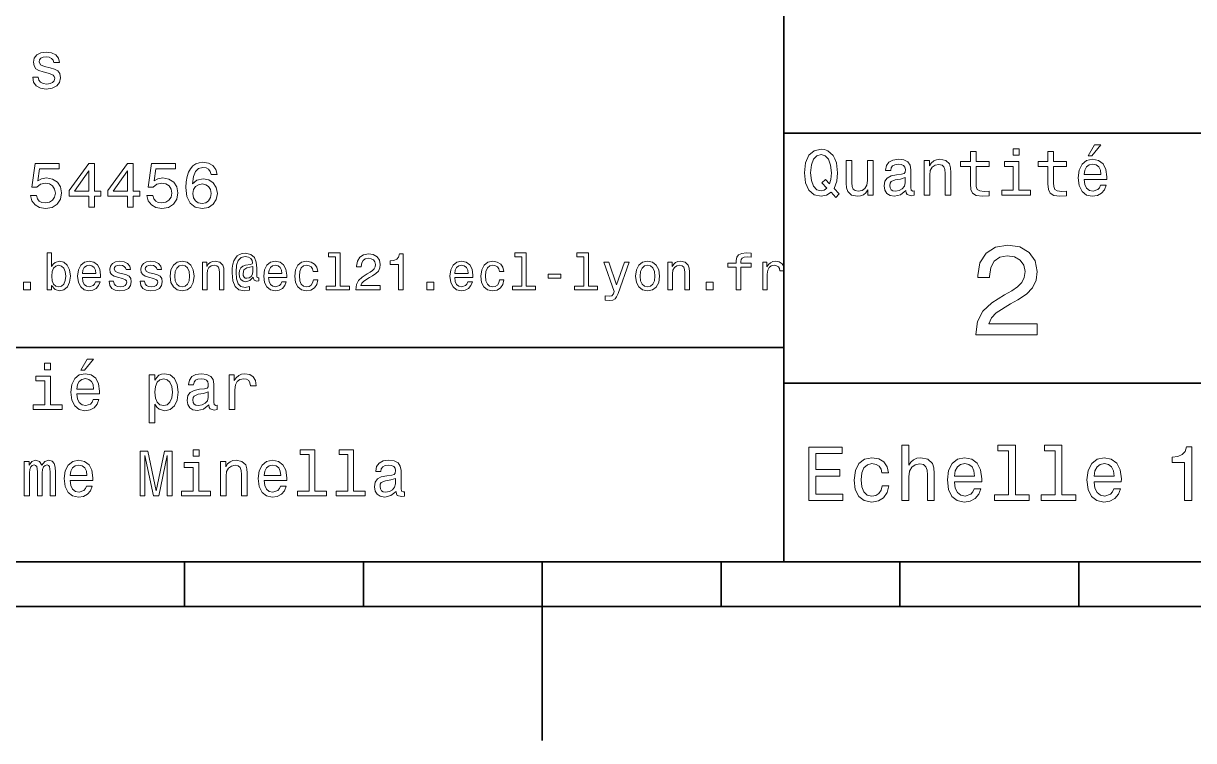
# Model space of a CAD drawing. Extents: x 0 to 297, y 0 to 210.
# Drawn here: x 119.5 to 184.9, y 0 to 40.1 of the extents above; entities that cross this region are included whole.
import ezdxf

# ---------------------------------------------------------------- set-up
doc = ezdxf.new("R2010")
doc.units = 0

msp = doc.modelspace()

# ---------------------------------------------------------------- linework, layer by layer
at = {"color": 7, "lineweight": 35}
for p, q in [((162, 10), (162, 70)), ((162, 34), (287, 34)), ((97, 22), (162, 22)), ((162, 20), (287, 20)), ((10, 10), (287, 10)), ((97, 10), (287, 10)), ((98.5, 7.5), (198.5, 7.5))]:
    msp.add_line(p, q, dxfattribs=at)
at = {"color": 7, "lineweight": 35, "ltscale": 0.0625}
for p, q in [((128.5, 10), (128.5, 7.5)), ((138.5, 10), (138.5, 7.5)), ((158.5, 10), (158.5, 7.5)), ((168.5, 10), (168.5, 7.5)), ((178.5, 10), (178.5, 7.5))]:
    msp.add_line(p, q, dxfattribs=at)
at = {"color": 7, "lineweight": 35, "ltscale": 0.25}
msp.add_line((148.5, 10), (148.5, 0), dxfattribs=at)
at = {"color": 7, "lineweight": 13}
for points in [[(120.971901, 37.658501), (120.66571, 37.730545), (120.438766, 37.8134), (120.363113, 37.982708), (120.384727, 38.101585), (120.460373, 38.188038), (120.582855, 38.242073), (120.759369, 38.263687), (120.92868, 38.242073), (121.061966, 38.177231), (121.148415, 38.079971), (121.184441, 37.950287), (121.49424, 37.950287), (121.49424, 37.957493), (121.440201, 38.191643), (121.292511, 38.375359), (121.061966, 38.490635), (120.759369, 38.533859), (120.453171, 38.490635), (120.229828, 38.371758), (120.08934, 38.195244), (120.046112, 37.971901), (120.078529, 37.755764), (120.179398, 37.604465), (120.3451, 37.496399), (120.586456, 37.42075), (120.939484, 37.334293), (121.155624, 37.244236), (121.213257, 37.172188), (121.234871, 37.064121), (121.202454, 36.930836), (121.115997, 36.829971), (120.97551, 36.765129), (120.788185, 36.743515), (120.590057, 36.765129), (120.445969, 36.840778), (120.348709, 36.963257), (120.309082, 37.132565), (120.002884, 37.132565), (120.053314, 36.844379), (120.201012, 36.635445), (120.435158, 36.509365), (120.759369, 36.462536), (121.097984, 36.509365), (121.346542, 36.635445), (121.497841, 36.837173), (121.551872, 37.100143), (121.512253, 37.327087), (121.400574, 37.481987), (121.216858, 37.582851)], [(164.642654, 30.685879), (164.916428, 30.401297), (165.107346, 30.592218), (164.811966, 30.894812), (164.963257, 31.305475), (165.010086, 31.780979), (164.941635, 32.339336), (164.862396, 32.56628), (164.757919, 32.753601), (164.46254, 33.009365), (164.282425, 33.074207), (164.08429, 33.099422), (163.702454, 33.009365), (163.41066, 32.757202), (163.223343, 32.342937), (163.158508, 31.780979), (163.223343, 31.219019), (163.407059, 30.804754), (163.698853, 30.54899), (164.08429, 30.462536), (164.39769, 30.520172)], [(164.41571, 30.916426), (164.260803, 30.801151), (164.08429, 30.765129), (163.850143, 30.829971), (163.666428, 31.024494), (163.543945, 31.341497), (163.504318, 31.780979), (163.543945, 32.216858), (163.662827, 32.537464), (163.846542, 32.731987), (164.08429, 32.80043), (164.318451, 32.731987), (164.502167, 32.533859), (164.621033, 32.213257), (164.664261, 31.780979), (164.631851, 31.40634), (164.5634, 31.150576), (164.329254, 31.395533), (164.13472, 31.211815)], [(172.438034, 32.130402), (172.438034, 31.161383), (172.459656, 30.847982), (172.560516, 30.631844), (172.762253, 30.505762), (173.104462, 30.462536), (173.479111, 30.480547), (173.479111, 30.754322), (173.205338, 30.732708), (172.956772, 30.761526), (172.823486, 30.851583), (172.765854, 31.002882), (172.755035, 31.215418), (172.755035, 32.130402), (173.479111, 32.130402), (173.479111, 32.400574), (172.755035, 32.400574), (172.755035, 32.966137), (172.438034, 32.966137), (172.438034, 32.400574), (171.890488, 32.400574), (171.890488, 32.130402)], [(175.161377, 33.117435), (174.82637, 33.117435), (174.82637, 32.757202), (175.161377, 32.757202)], [(176.775223, 32.130402), (176.775223, 31.161383), (176.796829, 30.847982), (176.89769, 30.631844), (177.099426, 30.505762), (177.44165, 30.462536), (177.816284, 30.480547), (177.816284, 30.754322), (177.542511, 30.732708), (177.293945, 30.761526), (177.16066, 30.851583), (177.103027, 31.002882), (177.092224, 31.215418), (177.092224, 32.130402), (177.816284, 32.130402), (177.816284, 32.400574), (177.092224, 32.400574), (177.092224, 32.966137), (176.775223, 32.966137), (176.775223, 32.400574), (176.227661, 32.400574), (176.227661, 32.130402)], [(179.015854, 32.728386), (179.228394, 32.728386), (179.729111, 33.340778), (179.376083, 33.340778)], [(119.876801, 30.502161), (119.956055, 30.206772), (120.132568, 29.976225), (120.391937, 29.832132), (120.723343, 29.778097), (121.087173, 29.842939), (121.371758, 30.019451), (121.551872, 30.300432), (121.620316, 30.660662), (121.559082, 30.995676), (121.386169, 31.258644), (121.115997, 31.427954), (120.766571, 31.489193), (120.496399, 31.445965), (120.287468, 31.327089), (120.388329, 32.000721), (121.483429, 32.000721), (121.483429, 32.296108), (120.146973, 32.296108), (119.948853, 30.970461), (120.23703, 30.970461), (120.445969, 31.139769), (120.71254, 31.201008), (120.943085, 31.161383), (121.119598, 31.046108), (121.23127, 30.869596), (121.270897, 30.642651), (121.23127, 30.415705), (121.115997, 30.239193), (120.939484, 30.127522), (120.71254, 30.087896), (120.521614, 30.113111), (120.373917, 30.195965), (120.265854, 30.325647), (120.211815, 30.502161)], [(123.136887, 29.850143), (123.461098, 29.850143), (123.461098, 30.46974), (123.817726, 30.46974), (123.817726, 30.757925), (123.461098, 30.757925), (123.461098, 32.296108), (123.133286, 32.296108), (122.038185, 30.786743), (122.038185, 30.46974), (123.136887, 30.46974)], [(125.305481, 29.850143), (125.629684, 29.850143), (125.629684, 30.46974), (125.986313, 30.46974), (125.986313, 30.757925), (125.629684, 30.757925), (125.629684, 32.296108), (125.30188, 32.296108), (124.206772, 30.786743), (124.206772, 30.46974), (125.305481, 30.46974)], [(126.382568, 30.502161), (126.461823, 30.206772), (126.638336, 29.976225), (126.897697, 29.832132), (127.229111, 29.778097), (127.592941, 29.842939), (127.877525, 30.019451), (128.057648, 30.300432), (128.126083, 30.660662), (128.06485, 30.995676), (127.891937, 31.258644), (127.621765, 31.427954), (127.272339, 31.489193), (127.002167, 31.445965), (126.793228, 31.327089), (126.894096, 32.000721), (127.989197, 32.000721), (127.989197, 32.296108), (126.65274, 32.296108), (126.454613, 30.970461), (126.742798, 30.970461), (126.951736, 31.139769), (127.218307, 31.201008), (127.448853, 31.161383), (127.625366, 31.046108), (127.737038, 30.869596), (127.776657, 30.642651), (127.737038, 30.415705), (127.621765, 30.239193), (127.445251, 30.127522), (127.218307, 30.087896), (127.027382, 30.113111), (126.879684, 30.195965), (126.771622, 30.325647), (126.717583, 30.502161)], [(130.309082, 31.676512), (130.240631, 31.9683), (130.082138, 32.184437), (129.837189, 32.321323), (129.520172, 32.368156), (129.307648, 32.342937), (129.123932, 32.274494), (128.961823, 32.162823), (128.824936, 32.004322), (128.716858, 31.806194), (128.637619, 31.56484), (128.587189, 31.280258), (128.572769, 30.959654), (128.630402, 30.448126), (128.806915, 30.077089), (129.091507, 29.853746), (129.48056, 29.778097), (129.829971, 29.842939), (130.096542, 30.012247), (130.269455, 30.278818), (130.330688, 30.617435), (130.269455, 30.959654), (130.10376, 31.222622), (129.847992, 31.388329), (129.530991, 31.445965), (129.188766, 31.373919), (128.932999, 31.168587), (128.98703, 31.56484), (129.10231, 31.849422), (129.278824, 32.01873), (129.523773, 32.076366), (129.703888, 32.04755), (129.84079, 31.971901), (129.930847, 31.845821), (129.977676, 31.676512)], [(166.998566, 32.465416), (166.681549, 32.465416), (166.681549, 31.348703), (166.645538, 31.089336), (166.541061, 30.902016), (166.378967, 30.786743), (166.166428, 30.750719), (165.997116, 30.779539), (165.889053, 30.865993), (165.827805, 31.013687), (165.8134, 31.222622), (165.8134, 32.465416), (165.496399, 32.465416), (165.496399, 31.193804), (165.507202, 30.93804), (165.575653, 30.725504), (165.784576, 30.530979), (166.119598, 30.462536), (166.299713, 30.487751), (166.454605, 30.552593), (166.587891, 30.664265), (166.695969, 30.826368), (166.695969, 30.530979), (166.998566, 30.530979)], [(168.824921, 30.78314), (168.824921, 30.772333), (168.842941, 30.649855), (168.896973, 30.5634), (169.123917, 30.494957), (169.30043, 30.523775), (169.30043, 30.768732), (169.224777, 30.757925), (169.123917, 30.804754), (169.105911, 30.948847), (169.105911, 31.950287), (169.062683, 32.206051), (168.9366, 32.386166), (168.716858, 32.494236), (168.407059, 32.533859), (168.104462, 32.490635), (167.881119, 32.368156), (167.740631, 32.177231), (167.693802, 31.925072), (167.693802, 31.903458), (167.978394, 31.903458), (168.003601, 32.054756), (168.082855, 32.162823), (168.21254, 32.227665), (168.396255, 32.25288), (168.572769, 32.234871), (168.698853, 32.180836), (168.77449, 32.087173), (168.799713, 31.957493), (168.785309, 31.806194), (168.727661, 31.730547), (168.583572, 31.694523), (168.3134, 31.665705), (168.003601, 31.600864), (167.783859, 31.48559), (167.654175, 31.305475), (167.614548, 31.038904), (167.650574, 30.801151), (167.762253, 30.62464), (167.942368, 30.512968), (168.190918, 30.473343), (168.52594, 30.54899)], [(169.844376, 30.530979), (170.161377, 30.530979), (170.161377, 31.647694), (170.193802, 31.903458), (170.298279, 32.090778), (170.460373, 32.206051), (170.676514, 32.249279), (170.849426, 32.213257), (170.957489, 32.115993), (171.011536, 31.95389), (171.029541, 31.737751), (171.029541, 30.530979), (171.346542, 30.530979), (171.346542, 31.802593), (171.332138, 32.058357), (171.267288, 32.270893), (171.054749, 32.465416), (170.723343, 32.533859), (170.539627, 32.508644), (170.38472, 32.440201), (170.251434, 32.324928), (170.146973, 32.170029), (170.146973, 32.465416), (169.844376, 32.465416)], [(175.150574, 30.79755), (175.150574, 32.400574), (174.336456, 32.400574), (174.336456, 32.130402), (174.833572, 32.130402), (174.833572, 30.79755), (174.185165, 30.79755), (174.185165, 30.530979), (175.806198, 30.530979), (175.806198, 30.79755)], [(178.796112, 31.40634), (180.064117, 31.40634), (180.067719, 31.554033), (180.010086, 31.9683), (179.851593, 32.278099), (179.599426, 32.465416), (179.264404, 32.533859), (178.9366, 32.461815), (178.684433, 32.260086), (178.522339, 31.932276), (178.464691, 31.5), (178.518738, 31.056915), (178.680832, 30.732708), (178.929398, 30.530979), (179.253601, 30.462536), (179.534576, 30.509365), (179.765137, 30.631844), (179.934433, 30.826368), (180.031708, 31.085733), (179.718292, 31.085733), (179.653458, 30.941643), (179.559799, 30.833572), (179.293228, 30.747118), (179.087891, 30.786743), (178.932999, 30.912823), (178.832138, 31.118155), (178.796112, 31.395533)], [(178.796112, 31.672911), (178.835739, 31.921469), (178.932999, 32.105186), (179.080688, 32.216858), (179.275208, 32.256485), (179.466141, 32.216858), (179.613831, 32.105186), (179.703888, 31.921469), (179.736313, 31.672911)], [(122.340782, 30.757925), (123.136887, 31.878241), (123.136887, 30.757925)], [(124.509369, 30.757925), (125.305481, 31.878241), (125.305481, 30.757925)], [(168.78891, 31.208212), (168.745682, 31.020893), (168.630402, 30.876801), (168.457489, 30.78314), (168.244965, 30.750719), (168.108063, 30.768732), (168.010803, 30.826368), (167.94957, 30.927233), (167.931549, 31.067722), (167.945969, 31.193804), (168.003601, 31.283861), (168.234146, 31.384726), (168.52594, 31.427954), (168.78891, 31.514408)], [(129.981277, 30.613832), (129.94165, 30.386887), (129.84079, 30.213976), (129.67868, 30.098703), (129.476944, 30.062679), (129.26442, 30.098703), (129.10231, 30.210375), (128.997849, 30.383286), (128.965424, 30.610229), (129.00145, 30.833572), (129.10231, 31.002882), (129.268021, 31.11095), (129.491364, 31.150576), (129.685883, 31.11095), (129.84079, 31.006483), (129.94165, 30.837175)], [(172.742065, 22.700289), (176.178665, 22.700289), (176.178665, 23.319885), (173.462524, 23.319885), (173.613831, 23.658503), (173.873199, 23.939482), (174.672897, 24.45101), (175.097977, 24.667147), (175.573486, 24.976946), (175.912094, 25.337177), (176.106628, 25.762249), (176.178665, 26.244957), (176.056183, 26.850143), (175.717575, 27.325649), (175.198837, 27.628242), (174.528809, 27.736313), (173.837173, 27.613834), (173.311234, 27.275217), (172.97261, 26.734871), (172.857346, 26.021614), (172.857346, 25.92075), (173.512955, 25.92075), (173.512955, 25.978386), (173.577805, 26.4683), (173.772324, 26.828531), (174.082123, 27.059078), (174.492783, 27.138329), (174.91066, 27.066282), (175.220459, 26.886168), (175.42218, 26.605188), (175.494232, 26.252163), (175.443802, 25.92075), (175.306915, 25.639771), (175.076355, 25.394814), (174.759354, 25.178675), (174.33429, 24.948128), (173.628235, 24.501442), (173.131119, 24.025938), (172.835724, 23.449568), (172.742065, 22.721903)], [(121.0634, 25.463978), (121.250717, 25.242075), (121.507202, 25.170031), (121.749283, 25.224785), (121.942368, 25.38905), (122.0634, 25.651299), (122.109512, 26), (122.0634, 26.348703), (121.939484, 26.60807), (121.749283, 26.769453), (121.507202, 26.827091), (121.253601, 26.752163), (121.149857, 26.659943), (121.0634, 26.536024), (121.0634, 27.293949), (120.809799, 27.293949), (120.809799, 25.224785), (121.0634, 25.224785)], [(132.648422, 25.734871), (132.648422, 25.902018), (132.60231, 25.893373), (132.547546, 25.913546), (132.530258, 25.974064), (132.530258, 26.446688), (132.507202, 26.780981), (132.414993, 27.02882), (132.198853, 27.213257), (131.896255, 27.279539), (131.720459, 27.262249), (131.570618, 27.210375), (131.440918, 27.12392), (131.337189, 27.002882), (131.256485, 26.850145), (131.198853, 26.662825), (131.164276, 26.438042), (131.15274, 26.184439), (131.193085, 25.737753), (131.322769, 25.42075), (131.53891, 25.230549), (131.84726, 25.170031), (132.129684, 25.216139), (132.129684, 25.406342), (131.881851, 25.360231), (131.642654, 25.409224), (131.484161, 25.567724), (131.397705, 25.835735), (131.371765, 26.224785), (131.400574, 26.605188), (131.498566, 26.876081), (131.657059, 27.040346), (131.887604, 27.095102), (132.0634, 27.063402), (132.193085, 26.988474), (132.273773, 26.876081), (132.302597, 26.746399), (132.270905, 26.682999), (132.184448, 26.654179), (131.902023, 26.610952), (131.746399, 26.547552), (131.634003, 26.449568), (131.567719, 26.314121), (131.547546, 26.135448), (131.573486, 25.942364), (131.645538, 25.798271), (131.763687, 25.708935), (131.919312, 25.680117), (132.146973, 25.740635), (132.340057, 25.930836), (132.340057, 25.913546), (132.386169, 25.760807), (132.544678, 25.714699)], [(136.942368, 27.080692), (136.942368, 25.438042), (136.420746, 25.438042), (136.420746, 25.224785), (137.714706, 25.224785), (137.714706, 25.438042), (137.195969, 25.438042), (137.195969, 27.293949), (136.544678, 27.293949), (136.544678, 27.080692)], [(138.066284, 25.224785), (139.440933, 25.224785), (139.440933, 25.472624), (138.354477, 25.472624), (138.414993, 25.60807), (138.518738, 25.720463), (138.838623, 25.925074), (139.008652, 26.011528), (139.198853, 26.135448), (139.334305, 26.279539), (139.412109, 26.449568), (139.440933, 26.642653), (139.391937, 26.884727), (139.256485, 27.074928), (139.048996, 27.195967), (138.780991, 27.239193), (138.504333, 27.190203), (138.293945, 27.054756), (138.158508, 26.838617), (138.112396, 26.553314), (138.112396, 26.51297), (138.374649, 26.51297), (138.374649, 26.536024), (138.400574, 26.731989), (138.478394, 26.876081), (138.60231, 26.9683), (138.766571, 27), (138.933716, 26.971182), (139.057648, 26.899136), (139.138336, 26.786745), (139.167145, 26.645535), (139.146973, 26.51297), (139.092224, 26.400578), (139, 26.302595), (138.873199, 26.216139), (138.703171, 26.12392), (138.420746, 25.945246), (138.221909, 25.755045), (138.10376, 25.524496), (138.066284, 25.233431)], [(140.452454, 25.224785), (140.714706, 25.224785), (140.714706, 27.239193), (140.518738, 27.239193), (140.466858, 27.063402), (140.363113, 26.945246), (140.20462, 26.876081), (139.985596, 26.853027), (139.985596, 26.648417), (140.452454, 26.648417)], [(147.351593, 27.080692), (147.351593, 25.438042), (146.829987, 25.438042), (146.829987, 25.224785), (148.123932, 25.224785), (148.123932, 25.438042), (147.605194, 25.438042), (147.605194, 27.293949), (146.953903, 27.293949), (146.953903, 27.080692)], [(150.821335, 27.080692), (150.821335, 25.438042), (150.299713, 25.438042), (150.299713, 25.224785), (151.593674, 25.224785), (151.593674, 25.438042), (151.074936, 25.438042), (151.074936, 27.293949), (150.423645, 27.293949), (150.423645, 27.080692)], [(159.342957, 26.504324), (159.342957, 25.224785), (159.596558, 25.224785), (159.596558, 26.504324), (160.172928, 26.504324), (160.172928, 26.720463), (159.596558, 26.720463), (159.596558, 26.815563), (159.61673, 26.930836), (159.683014, 27.008646), (159.79541, 27.054756), (159.956787, 27.072046), (160.172928, 27.06052), (160.172928, 27.279539), (159.899139, 27.293949), (159.651306, 27.268013), (159.478394, 27.190203), (159.374649, 27.054756), (159.342957, 26.861671), (159.342957, 26.720463), (158.878967, 26.720463), (158.878967, 26.504324)], [(121.850143, 26), (121.821327, 25.740635), (121.743515, 25.550434), (121.619598, 25.43516), (121.463974, 25.397696), (121.293945, 25.43516), (121.170029, 25.550434), (121.092216, 25.737753), (121.066284, 26), (121.092216, 26.259367), (121.170029, 26.446688), (121.293945, 26.559078), (121.463974, 26.599424), (121.619598, 26.559078), (121.743515, 26.443806), (121.821327, 26.256485)], [(122.780983, 25.925074), (123.795387, 25.925074), (123.798271, 26.043228), (123.752167, 26.374641), (123.625359, 26.622478), (123.42363, 26.772335), (123.155624, 26.827091), (122.893372, 26.769453), (122.691643, 26.60807), (122.561958, 26.345821), (122.515854, 26), (122.559082, 25.645535), (122.688759, 25.386168), (122.887611, 25.224785), (123.146973, 25.170031), (123.371758, 25.207495), (123.556198, 25.305477), (123.691643, 25.461096), (123.769455, 25.668589), (123.51873, 25.668589), (123.466858, 25.553314), (123.39193, 25.46686), (123.178673, 25.397696), (123.014412, 25.429396), (122.890488, 25.53026), (122.809799, 25.694525), (122.780983, 25.916428)], [(122.780983, 26.138329), (122.812683, 26.337177), (122.890488, 26.48415), (123.008644, 26.573488), (123.164268, 26.605188), (123.317001, 26.573488), (123.435158, 26.48415), (123.507202, 26.337177), (123.533142, 26.138329)], [(125.051872, 26.126802), (124.806915, 26.184439), (124.625366, 26.250721), (124.564842, 26.386168), (124.582138, 26.48127), (124.642654, 26.550434), (124.740631, 26.59366), (124.881844, 26.610952), (125.017288, 26.59366), (125.123917, 26.541788), (125.193085, 26.463978), (125.221901, 26.360231), (125.469742, 26.360231), (125.469742, 26.365995), (125.426514, 26.553314), (125.308357, 26.700289), (125.123917, 26.792507), (124.881844, 26.827091), (124.636887, 26.792507), (124.458214, 26.697407), (124.345825, 26.556196), (124.311241, 26.377523), (124.337173, 26.204613), (124.41787, 26.083574), (124.55043, 25.99712), (124.743515, 25.9366), (125.02594, 25.867435), (125.198853, 25.795389), (125.244957, 25.737753), (125.262253, 25.651299), (125.236313, 25.54467), (125.167145, 25.463978), (125.054756, 25.412106), (124.9049, 25.394814), (124.746399, 25.412106), (124.631126, 25.472624), (124.553314, 25.570606), (124.521614, 25.706053), (124.276657, 25.706053), (124.317001, 25.475506), (124.435158, 25.308359), (124.622482, 25.207495), (124.881844, 25.170031), (125.15274, 25.207495), (125.351585, 25.308359), (125.472626, 25.469742), (125.515854, 25.680117), (125.484154, 25.861673), (125.394814, 25.985592), (125.247841, 26.066284)], [(126.786743, 26.126802), (126.541786, 26.184439), (126.360229, 26.250721), (126.299713, 26.386168), (126.317001, 26.48127), (126.377525, 26.550434), (126.47551, 26.59366), (126.616714, 26.610952), (126.752167, 26.59366), (126.858795, 26.541788), (126.927956, 26.463978), (126.956772, 26.360231), (127.204613, 26.360231), (127.204613, 26.365995), (127.161385, 26.553314), (127.043228, 26.700289), (126.858795, 26.792507), (126.616714, 26.827091), (126.371758, 26.792507), (126.193085, 26.697407), (126.080696, 26.556196), (126.046112, 26.377523), (126.072052, 26.204613), (126.15274, 26.083574), (126.285309, 25.99712), (126.478386, 25.9366), (126.760811, 25.867435), (126.933716, 25.795389), (126.979828, 25.737753), (126.997116, 25.651299), (126.971184, 25.54467), (126.902023, 25.463978), (126.789627, 25.412106), (126.639771, 25.394814), (126.48127, 25.412106), (126.365997, 25.472624), (126.288185, 25.570606), (126.256485, 25.706053), (126.011528, 25.706053), (126.051872, 25.475506), (126.170029, 25.308359), (126.357353, 25.207495), (126.616714, 25.170031), (126.887611, 25.207495), (127.086456, 25.308359), (127.207497, 25.469742), (127.250725, 25.680117), (127.219025, 25.861673), (127.129684, 25.985592), (126.982712, 26.066284)], [(127.688766, 25.99712), (127.734871, 25.645535), (127.867439, 25.386168), (128.07782, 25.224785), (128.360229, 25.170031), (128.639771, 25.224785), (128.850143, 25.383286), (128.982712, 25.642653), (129.031708, 25.99712), (128.982712, 26.348703), (128.850143, 26.610952), (128.639771, 26.769453), (128.360229, 26.827091), (128.07782, 26.769453), (127.867439, 26.60807), (127.734871, 26.348703)], [(127.948128, 26), (127.974068, 26.259367), (128.054764, 26.446688), (128.184448, 26.56196), (128.360229, 26.602306), (128.533142, 26.56196), (128.662827, 26.449568), (128.743515, 26.259367), (128.772339, 26), (128.743515, 25.737753), (128.662827, 25.547552), (128.533142, 25.432278), (128.360229, 25.394814), (128.184448, 25.432278), (128.054764, 25.547552), (127.974068, 25.737753)], [(129.498566, 25.224785), (129.752167, 25.224785), (129.752167, 26.118156), (129.778107, 26.322767), (129.861679, 26.472624), (129.991364, 26.564842), (130.164276, 26.599424), (130.302597, 26.570606), (130.389053, 26.492796), (130.432281, 26.363113), (130.446686, 26.190203), (130.446686, 25.224785), (130.700287, 25.224785), (130.700287, 26.242077), (130.688766, 26.446688), (130.636887, 26.616716), (130.466858, 26.772335), (130.201736, 26.827091), (130.054764, 26.806917), (129.930847, 26.752163), (129.824219, 26.659943), (129.740631, 26.536024), (129.740631, 26.772335), (129.498566, 26.772335)], [(132.314117, 26.279539), (132.285309, 26.100866), (132.213257, 25.974064), (132.103745, 25.896255), (131.97406, 25.873199), (131.884735, 25.887609), (131.821335, 25.939482), (131.780975, 26.025938), (131.769455, 26.146975), (131.818451, 26.345821), (131.985596, 26.449568), (132.314117, 26.53026)], [(133.190201, 25.925074), (134.20462, 25.925074), (134.207489, 26.043228), (134.161392, 26.374641), (134.034592, 26.622478), (133.832855, 26.772335), (133.56485, 26.827091), (133.302597, 26.769453), (133.100861, 26.60807), (132.971191, 26.345821), (132.925079, 26), (132.968307, 25.645535), (133.097992, 25.386168), (133.296829, 25.224785), (133.556198, 25.170031), (133.780975, 25.207495), (133.965424, 25.305477), (134.100861, 25.461096), (134.17868, 25.668589), (133.927963, 25.668589), (133.876083, 25.553314), (133.801147, 25.46686), (133.587906, 25.397696), (133.42363, 25.429396), (133.299713, 25.53026), (133.219025, 25.694525), (133.190201, 25.916428)], [(133.190201, 26.138329), (133.221909, 26.337177), (133.299713, 26.48415), (133.417877, 26.573488), (133.573486, 26.605188), (133.726227, 26.573488), (133.844391, 26.48415), (133.916428, 26.337177), (133.942368, 26.138329)], [(135.688766, 26.259367), (135.939484, 26.259367), (135.887604, 26.489914), (135.763702, 26.671471), (135.570618, 26.783863), (135.319885, 26.827091), (135.043228, 26.769453), (134.832855, 26.60807), (134.700287, 26.345821), (134.654175, 25.994238), (134.697418, 25.645535), (134.827087, 25.386168), (135.031708, 25.224785), (135.311249, 25.170031), (135.559082, 25.213257), (135.752167, 25.334295), (135.884735, 25.524496), (135.942368, 25.778099), (135.700287, 25.778099), (135.657074, 25.616716), (135.57637, 25.495678), (135.461105, 25.42075), (135.319885, 25.397696), (135.144104, 25.43516), (135.017303, 25.550434), (134.939484, 25.737753), (134.913544, 26.002882), (134.939484, 26.262249), (135.020172, 26.449568), (135.149857, 26.564842), (135.319885, 26.605188), (135.469742, 26.579252), (135.582138, 26.51297), (135.657074, 26.40346)], [(143.599426, 25.925074), (144.613846, 25.925074), (144.61673, 26.043228), (144.570618, 26.374641), (144.443817, 26.622478), (144.242081, 26.772335), (143.974075, 26.827091), (143.711823, 26.769453), (143.510101, 26.60807), (143.380417, 26.345821), (143.334305, 26), (143.377533, 25.645535), (143.507217, 25.386168), (143.706055, 25.224785), (143.965424, 25.170031), (144.190216, 25.207495), (144.374649, 25.305477), (144.510101, 25.461096), (144.587906, 25.668589), (144.337189, 25.668589), (144.285309, 25.553314), (144.210388, 25.46686), (143.997131, 25.397696), (143.832855, 25.429396), (143.708939, 25.53026), (143.62825, 25.694525), (143.599426, 25.916428)], [(143.599426, 26.138329), (143.631134, 26.337177), (143.708939, 26.48415), (143.827103, 26.573488), (143.982712, 26.605188), (144.135452, 26.573488), (144.253601, 26.48415), (144.325653, 26.337177), (144.351593, 26.138329)], [(146.097992, 26.259367), (146.348709, 26.259367), (146.296844, 26.489914), (146.172913, 26.671471), (145.979828, 26.783863), (145.729111, 26.827091), (145.452454, 26.769453), (145.242081, 26.60807), (145.109528, 26.345821), (145.063416, 25.994238), (145.106628, 25.645535), (145.236328, 25.386168), (145.440933, 25.224785), (145.720474, 25.170031), (145.968307, 25.213257), (146.161392, 25.334295), (146.293961, 25.524496), (146.351593, 25.778099), (146.109528, 25.778099), (146.066284, 25.616716), (145.985596, 25.495678), (145.870331, 25.42075), (145.729111, 25.397696), (145.553314, 25.43516), (145.426514, 25.550434), (145.348709, 25.737753), (145.322784, 26.002882), (145.348709, 26.262249), (145.429398, 26.449568), (145.559082, 26.564842), (145.729111, 26.605188), (145.878967, 26.579252), (145.991364, 26.51297), (146.066284, 26.40346)], [(153.092224, 26.772335), (152.648422, 25.49856), (152.213272, 26.772335), (151.936615, 26.772335), (152.524506, 25.13833), (152.472626, 24.994238), (152.391937, 24.896255), (152.2565, 24.864553), (152.023071, 24.893373), (152.023071, 24.648417), (152.268021, 24.62536), (152.443817, 24.648417), (152.567734, 24.720463), (152.657074, 24.844381), (152.734879, 25.025938), (153.363129, 26.772335)], [(153.711823, 25.99712), (153.757935, 25.645535), (153.890503, 25.386168), (154.100876, 25.224785), (154.383301, 25.170031), (154.662842, 25.224785), (154.873215, 25.383286), (155.005768, 25.642653), (155.054764, 25.99712), (155.005768, 26.348703), (154.873215, 26.610952), (154.662842, 26.769453), (154.383301, 26.827091), (154.100876, 26.769453), (153.890503, 26.60807), (153.757935, 26.348703)], [(153.971191, 26), (153.997131, 26.259367), (154.07782, 26.446688), (154.207504, 26.56196), (154.383301, 26.602306), (154.556213, 26.56196), (154.685883, 26.449568), (154.766586, 26.259367), (154.795395, 26), (154.766586, 25.737753), (154.685883, 25.547552), (154.556213, 25.432278), (154.383301, 25.394814), (154.207504, 25.432278), (154.07782, 25.547552), (153.997131, 25.737753)], [(155.521622, 25.224785), (155.775223, 25.224785), (155.775223, 26.118156), (155.801163, 26.322767), (155.884735, 26.472624), (156.01442, 26.564842), (156.187332, 26.599424), (156.325653, 26.570606), (156.412109, 26.492796), (156.455353, 26.363113), (156.469757, 26.190203), (156.469757, 25.224785), (156.723358, 25.224785), (156.723358, 26.242077), (156.711823, 26.446688), (156.659958, 26.616716), (156.489929, 26.772335), (156.224792, 26.827091), (156.07782, 26.806917), (155.953903, 26.752163), (155.847275, 26.659943), (155.763702, 26.536024), (155.763702, 26.772335), (155.521622, 26.772335)], [(160.821335, 25.224785), (161.074951, 25.224785), (161.074951, 26.10951), (161.100876, 26.322767), (161.17868, 26.475506), (161.305481, 26.567724), (161.475525, 26.599424), (161.602325, 26.579252), (161.697418, 26.521614), (161.755066, 26.423632), (161.775238, 26.291067), (162.031708, 26.291067), (161.997131, 26.524496), (161.902039, 26.691643), (161.74353, 26.792507), (161.52739, 26.827091), (161.380417, 26.804035), (161.253616, 26.746399), (161.14122, 26.648417), (161.05188, 26.515852), (161.05188, 26.772335), (160.821335, 26.772335)], [(119.48703, 25.224785), (119.884727, 25.224785), (119.884727, 25.654181), (119.48703, 25.654181)], [(142.040344, 25.224785), (142.438049, 25.224785), (142.438049, 25.654181), (142.040344, 25.654181)], [(148.829987, 25.884727), (149.52739, 25.884727), (149.52739, 26.112392), (148.829987, 26.112392)], [(157.65419, 25.224785), (158.05188, 25.224785), (158.05188, 25.654181), (157.65419, 25.654181)], [(121.004326, 21.117435), (120.669312, 21.117435), (120.669312, 20.757204), (121.004326, 20.757204)], [(122.690201, 20.728386), (122.90274, 20.728386), (123.403458, 21.340778), (123.05043, 21.340778)], [(120.993515, 18.79755), (120.993515, 20.400576), (120.179398, 20.400576), (120.179398, 20.130404), (120.676514, 20.130404), (120.676514, 18.79755), (120.028099, 18.79755), (120.028099, 18.530979), (121.649139, 18.530979), (121.649139, 18.79755)], [(122.470459, 19.40634), (123.73848, 19.40634), (123.742081, 19.554033), (123.684441, 19.9683), (123.52594, 20.278097), (123.273773, 20.465418), (122.938766, 20.533861), (122.610954, 20.461815), (122.358795, 20.260086), (122.196686, 19.932276), (122.139053, 19.5), (122.193085, 19.056915), (122.355194, 18.732708), (122.603745, 18.530979), (122.927956, 18.462536), (123.208939, 18.509365), (123.439484, 18.631844), (123.608795, 18.826368), (123.706055, 19.085733), (123.392654, 19.085733), (123.327812, 18.941643), (123.234154, 18.833572), (122.967583, 18.747118), (122.762253, 18.786743), (122.607353, 18.912823), (122.506485, 19.118155), (122.470459, 19.395533)], [(126.829254, 20.166426), (126.829254, 20.465418), (126.512253, 20.465418), (126.512253, 17.7817), (126.829254, 17.7817), (126.829254, 18.826368), (126.940926, 18.657061), (127.067009, 18.545389), (127.38401, 18.462536), (127.6866, 18.530979), (127.924355, 18.736311), (128.079254, 19.060518), (128.136887, 19.5), (128.079254, 19.935879), (127.924355, 20.260086), (127.6866, 20.461815), (127.38401, 20.533861), (127.211098, 20.512247), (127.0634, 20.443804), (126.937325, 20.328529)], [(129.847992, 18.78314), (129.847992, 18.772333), (129.865997, 18.649855), (129.920029, 18.5634), (130.146973, 18.494957), (130.323486, 18.523775), (130.323486, 18.768732), (130.247849, 18.757925), (130.146973, 18.804754), (130.128967, 18.948847), (130.128967, 19.950287), (130.085739, 20.206051), (129.959656, 20.386166), (129.739914, 20.494236), (129.430115, 20.533861), (129.127533, 20.490633), (128.904175, 20.368155), (128.763687, 20.177233), (128.716858, 19.925072), (128.716858, 19.903458), (129.00145, 19.903458), (129.026657, 20.054754), (129.105911, 20.162823), (129.235596, 20.227665), (129.419312, 20.252882), (129.595825, 20.234869), (129.721909, 20.180836), (129.797562, 20.087175), (129.822769, 19.957493), (129.808365, 19.806194), (129.750732, 19.730547), (129.606628, 19.694523), (129.336456, 19.665705), (129.026657, 19.600864), (128.806915, 19.48559), (128.677246, 19.305475), (128.637619, 19.038904), (128.67363, 18.801151), (128.785309, 18.62464), (128.965424, 18.512968), (129.213989, 18.473343), (129.548996, 18.54899)], [(130.986313, 18.530979), (131.303314, 18.530979), (131.303314, 19.636887), (131.335739, 19.903458), (131.432999, 20.094379), (131.591507, 20.209654), (131.804047, 20.249279), (131.96254, 20.224062), (132.081421, 20.152016), (132.153473, 20.029537), (132.17868, 19.863832), (132.499283, 19.863832), (132.456055, 20.155619), (132.337189, 20.364553), (132.139053, 20.490633), (131.868881, 20.533861), (131.685165, 20.505043), (131.526657, 20.432997), (131.386169, 20.310518), (131.274506, 20.144812), (131.274506, 20.465418), (130.986313, 20.465418)], [(122.470459, 19.672911), (122.510086, 19.921469), (122.607353, 20.105186), (122.755043, 20.216858), (122.94957, 20.256483), (123.140488, 20.216858), (123.288185, 20.105186), (123.378242, 19.921469), (123.410667, 19.672911)], [(127.329971, 18.747118), (127.117439, 18.793947), (126.96254, 18.93804), (126.86528, 19.17219), (126.832855, 19.5), (126.86528, 19.824207), (126.96254, 20.058357), (127.117439, 20.198847), (127.329971, 20.249279), (127.524498, 20.198847), (127.679398, 20.054754), (127.776657, 19.820604), (127.812683, 19.5), (127.776657, 19.175793), (127.679398, 18.93804), (127.524498, 18.793947)], [(129.811966, 19.208212), (129.768738, 19.020893), (129.653458, 18.876801), (129.48056, 18.78314), (129.268021, 18.750719), (129.131134, 18.768732), (129.033875, 18.826368), (128.972626, 18.927233), (128.95462, 19.067722), (128.969025, 19.193804), (129.026657, 19.283861), (129.257202, 19.384726), (129.548996, 19.427954), (129.811966, 19.514408)], [(163.393372, 13.428675), (165.295395, 13.428675), (165.295395, 13.791787), (163.791061, 13.791787), (163.791061, 14.807637), (165.131119, 14.807637), (165.131119, 15.166427), (163.791061, 15.166427), (163.791061, 16.065563), (165.260803, 16.065563), (165.260803, 16.428675), (163.393372, 16.428675)], [(168.610947, 13.428675), (168.991348, 13.428675), (168.991348, 14.768732), (169.030258, 15.075649), (169.155624, 15.300432), (169.350143, 15.438761), (169.609512, 15.490635), (169.817001, 15.447407), (169.946686, 15.330692), (170.011536, 15.136168), (170.033142, 14.876801), (170.033142, 13.428675), (170.413544, 13.428675), (170.413544, 14.954612), (170.396255, 15.261528), (170.318451, 15.516571), (170.0634, 15.75), (169.66571, 15.832133), (169.44957, 15.801874), (169.263687, 15.719741), (169.108063, 15.590058), (168.991348, 15.412825), (168.991348, 16.532421), (168.610947, 16.532421)], [(174.572052, 16.212536), (174.572052, 13.748559), (173.789627, 13.748559), (173.789627, 13.428675), (175.730545, 13.428675), (175.730545, 13.748559), (174.952454, 13.748559), (174.952454, 16.532421), (173.97551, 16.532421), (173.97551, 16.212536)], [(177.174347, 16.212536), (177.174347, 13.748559), (176.391937, 13.748559), (176.391937, 13.428675), (178.332855, 13.428675), (178.332855, 13.748559), (177.554749, 13.748559), (177.554749, 16.532421), (176.577805, 16.532421), (176.577805, 16.212536)], [(184.416412, 13.428675), (184.809784, 13.428675), (184.809784, 16.450289), (184.515839, 16.450289), (184.438034, 16.1866), (184.28241, 16.009367), (184.044662, 15.905621), (183.716125, 15.871038), (183.716125, 15.564121), (184.416412, 15.564121)], [(126.003593, 13.690562), (126.280975, 13.690562), (126.280975, 15.960014), (126.749275, 13.690562), (127.059067, 13.690562), (127.523766, 15.960014), (127.523766, 13.690562), (127.804749, 13.690562), (127.804749, 16.190563), (127.365265, 16.190563), (126.904175, 13.985951), (126.446678, 16.190563), (126.003593, 16.190563)], [(129.306915, 16.277018), (128.971893, 16.277018), (128.971893, 15.916787), (129.306915, 15.916787)], [(135.463257, 16.010447), (135.463257, 13.957133), (134.811234, 13.957133), (134.811234, 13.690562), (136.428665, 13.690562), (136.428665, 13.957133), (135.780258, 13.957133), (135.780258, 16.277018), (134.966141, 16.277018), (134.966141, 16.010447)], [(137.631836, 16.010447), (137.631836, 13.957133), (136.979828, 13.957133), (136.979828, 13.690562), (138.59726, 13.690562), (138.59726, 13.957133), (137.948837, 13.957133), (137.948837, 16.277018), (137.13472, 16.277018), (137.13472, 16.010447)], [(167.48703, 14.980548), (167.863113, 14.980548), (167.785309, 15.326369), (167.599426, 15.598703), (167.309799, 15.767292), (166.933716, 15.832133), (166.518738, 15.745678), (166.203171, 15.503603), (166.004318, 15.110231), (165.935165, 14.582853), (166, 14.059798), (166.194519, 13.67075), (166.501434, 13.428675), (166.920746, 13.346542), (167.292511, 13.411384), (167.582138, 13.592939), (167.780975, 13.878242), (167.867432, 14.258646), (167.504318, 14.258646), (167.439484, 14.016571), (167.318451, 13.835014), (167.145538, 13.722623), (166.933716, 13.688041), (166.670029, 13.744237), (166.479828, 13.917148), (166.363113, 14.198127), (166.324203, 14.595821), (166.363113, 14.984871), (166.484146, 15.26585), (166.67868, 15.438761), (166.933716, 15.49928), (167.158508, 15.460375), (167.327087, 15.360951), (167.439484, 15.196686)], [(171.546112, 14.479107), (173.067719, 14.479107), (173.072052, 14.656341), (173.002884, 15.153459), (172.812683, 15.525217), (172.510086, 15.75), (172.108063, 15.832133), (171.714691, 15.745678), (171.412109, 15.503603), (171.217575, 15.110231), (171.148422, 14.591499), (171.213257, 14.059798), (171.407776, 13.67075), (171.706055, 13.428675), (172.095108, 13.346542), (172.432281, 13.402739), (172.708939, 13.549712), (172.912109, 13.783141), (173.028824, 14.09438), (172.65274, 14.09438), (172.574936, 13.92147), (172.46254, 13.791787), (172.142654, 13.688041), (171.896255, 13.735591), (171.710373, 13.886888), (171.58934, 14.133286), (171.546112, 14.466139)], [(179.353027, 14.479107), (180.874634, 14.479107), (180.878967, 14.656341), (180.809799, 15.153459), (180.619598, 15.525217), (180.317001, 15.75), (179.914978, 15.832133), (179.521606, 15.745678), (179.219025, 15.503603), (179.02449, 15.110231), (178.955338, 14.591499), (179.020172, 14.059798), (179.214691, 13.67075), (179.51297, 13.428675), (179.902023, 13.346542), (180.239197, 13.402739), (180.515854, 13.549712), (180.719025, 13.783141), (180.835739, 14.09438), (180.459656, 14.09438), (180.381851, 13.92147), (180.269455, 13.791787), (179.94957, 13.688041), (179.703171, 13.735591), (179.517288, 13.886888), (179.396255, 14.133286), (179.353027, 14.466139)], [(119.526649, 13.690562), (119.818436, 13.690562), (119.818436, 14.983789), (119.836449, 15.178314), (119.890488, 15.318804), (119.973335, 15.401657), (120.081406, 15.434078), (120.167862, 15.40526), (120.225494, 15.333214), (120.254318, 15.210735), (120.265121, 15.048632), (120.265121, 13.690562), (120.538895, 13.690562), (120.538895, 14.983789), (120.556908, 15.174712), (120.610947, 15.315202), (120.697403, 15.401657), (120.805466, 15.434078), (120.891922, 15.40526), (120.949562, 15.333214), (120.98558, 15.048632), (120.98558, 13.690562), (121.277374, 13.690562), (121.277374, 15.027018), (121.259361, 15.304395), (121.201721, 15.516932), (121.086449, 15.646614), (120.899132, 15.693444), (120.67939, 15.621398), (120.510078, 15.412464), (120.376793, 15.617796), (120.15345, 15.693444), (119.94812, 15.621398), (119.807632, 15.419669), (119.807632, 15.625), (119.526649, 15.625)], [(122.098694, 14.565923), (123.366707, 14.565923), (123.370308, 14.713617), (123.312675, 15.127882), (123.154175, 15.43768), (122.902008, 15.625), (122.566994, 15.693444), (122.239189, 15.621398), (121.987022, 15.419669), (121.824921, 15.091859), (121.767288, 14.659582), (121.82132, 14.216499), (121.983421, 13.892291), (122.231979, 13.690562), (122.55619, 13.622118), (122.837166, 13.668948), (123.067719, 13.791427), (123.237022, 13.985951), (123.33429, 14.245317), (123.020889, 14.245317), (122.956047, 14.101225), (122.862381, 13.993155), (122.595818, 13.9067), (122.39048, 13.946326), (122.23558, 14.072407), (122.13472, 14.277738), (122.098694, 14.555116)], [(122.098694, 14.832493), (122.138321, 15.081052), (122.23558, 15.26477), (122.383278, 15.376441), (122.577805, 15.416066), (122.768723, 15.376441), (122.91642, 15.26477), (123.006477, 15.081052), (123.038895, 14.832493)], [(129.296097, 13.957133), (129.296097, 15.560159), (128.481979, 15.560159), (128.481979, 15.289986), (128.979095, 15.289986), (128.979095, 13.957133), (128.330688, 13.957133), (128.330688, 13.690562), (129.951721, 13.690562), (129.951721, 13.957133)], [(130.495667, 13.690562), (130.812668, 13.690562), (130.812668, 14.807277), (130.845093, 15.063041), (130.949554, 15.25036), (131.111664, 15.365634), (131.327805, 15.408862), (131.500717, 15.372839), (131.60878, 15.275577), (131.662811, 15.113473), (131.680832, 14.897335), (131.680832, 13.690562), (131.997833, 13.690562), (131.997833, 14.962176), (131.983429, 15.217939), (131.918579, 15.430475), (131.706055, 15.625), (131.374634, 15.693444), (131.190918, 15.668228), (131.036011, 15.599784), (130.90274, 15.48451), (130.798264, 15.329611), (130.798264, 15.625), (130.495667, 15.625)], [(132.941635, 14.565923), (134.209656, 14.565923), (134.213257, 14.713617), (134.155609, 15.127882), (133.997116, 15.43768), (133.744949, 15.625), (133.409943, 15.693444), (133.082123, 15.621398), (132.829971, 15.419669), (132.667862, 15.091859), (132.610229, 14.659582), (132.664261, 14.216499), (132.82637, 13.892291), (133.074921, 13.690562), (133.399124, 13.622118), (133.680115, 13.668948), (133.91066, 13.791427), (134.079971, 13.985951), (134.177231, 14.245317), (133.863831, 14.245317), (133.798981, 14.101225), (133.705322, 13.993155), (133.438751, 13.9067), (133.233429, 13.946326), (133.078522, 14.072407), (132.977661, 14.277738), (132.941635, 14.555116)], [(132.941635, 14.832493), (132.981262, 15.081052), (133.078522, 15.26477), (133.226227, 15.376441), (133.420746, 15.416066), (133.611664, 15.376441), (133.759369, 15.26477), (133.849426, 15.081052), (133.881836, 14.832493)], [(140.319168, 13.942723), (140.319168, 13.931917), (140.337173, 13.809439), (140.391205, 13.722983), (140.618149, 13.654539), (140.794662, 13.683357), (140.794662, 13.928314), (140.719025, 13.917507), (140.618149, 13.964337), (140.600143, 14.10843), (140.600143, 15.109871), (140.556915, 15.365634), (140.430832, 15.54575), (140.21109, 15.653819), (139.901291, 15.693444), (139.598694, 15.650216), (139.375351, 15.527738), (139.234863, 15.336816), (139.188034, 15.084655), (139.188034, 15.063041), (139.472626, 15.063041), (139.497833, 15.214337), (139.577087, 15.322407), (139.706772, 15.387248), (139.890488, 15.412464), (140.067001, 15.394453), (140.193085, 15.340418), (140.268738, 15.246758), (140.293945, 15.117075), (140.279541, 14.965778), (140.221893, 14.89013), (140.077805, 14.854107), (139.807632, 14.825289), (139.497833, 14.760447), (139.278091, 14.645173), (139.148407, 14.465058), (139.108795, 14.198487), (139.144806, 13.960735), (139.256485, 13.784223), (139.4366, 13.672551), (139.68515, 13.632925), (140.020172, 13.708573)], [(171.546112, 14.798992), (171.593658, 15.097262), (171.710373, 15.317724), (171.887604, 15.45173), (172.121033, 15.49928), (172.350143, 15.45173), (172.527374, 15.317724), (172.635452, 15.097262), (172.674347, 14.798992)], [(179.353027, 14.798992), (179.400574, 15.097262), (179.517288, 15.317724), (179.694519, 15.45173), (179.927948, 15.49928), (180.157059, 15.45173), (180.33429, 15.317724), (180.442368, 15.097262), (180.481262, 14.798992)], [(140.283142, 14.367796), (140.239914, 14.180476), (140.124634, 14.036384), (139.951721, 13.942723), (139.739197, 13.910303), (139.602295, 13.928314), (139.505035, 13.985951), (139.443802, 14.086816), (139.425797, 14.227305), (139.440201, 14.353387), (139.497833, 14.443444), (139.728378, 14.544309), (140.020172, 14.587536), (140.283142, 14.673991)]]:
    msp.add_lwpolyline(points, close=True, dxfattribs=at)

doc.saveas('drawing.dxf')
